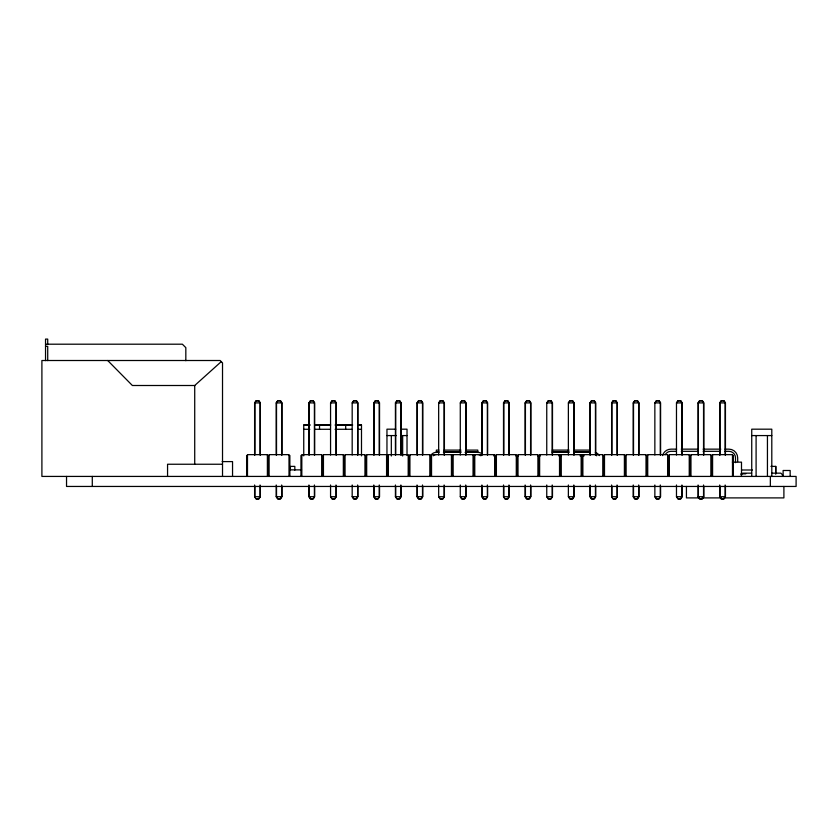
<?xml version="1.0" encoding="UTF-8"?>
<svg xmlns="http://www.w3.org/2000/svg" width="838" height="838" viewBox="0 0 838 838"><rect width="100%" height="100%" fill="white"/><g stroke="black" fill="none" stroke-linecap="round" stroke-linejoin="round"><path stroke-width="1.26" d="M319.529 429.286L319.529 425.002M345.696 429.286L345.696 425.002M260.063 484.993L260.063 496.714L258.701 498.903L255.978 498.903L254.605 496.714L254.605 484.993M281.683 484.993L281.683 496.714L280.321 498.903L277.588 498.903L276.226 496.714L276.226 484.993M314.397 484.993L314.397 496.714L313.035 498.903L310.311 498.903L308.939 496.714L308.939 484.993M336.017 484.993L336.017 496.714L334.655 498.903L331.921 498.903L330.56 496.714L330.56 484.993M357.637 484.993L357.637 496.714L356.265 498.903L353.542 498.903L352.18 496.714L352.18 484.993M379.247 484.993L379.247 496.714L377.886 498.903L375.162 498.903L373.8 496.714L373.8 484.993M400.868 484.993L400.868 496.714L399.506 498.903L396.783 498.903L395.421 496.714L395.421 484.993M422.488 484.993L422.488 496.714L421.126 498.903L418.403 498.903L417.041 496.714L417.041 484.993M444.109 484.993L444.109 496.714L442.747 498.903L440.023 498.903L438.662 496.714L438.662 484.993M465.729 484.993L465.729 496.714L464.367 498.903L461.644 498.903L460.282 496.714L460.282 484.993M487.349 484.993L487.349 496.714L485.988 498.903L483.264 498.903L481.902 496.714L481.902 484.993M508.97 484.993L508.97 496.714L507.608 498.903L504.885 498.903L503.512 496.714L503.512 484.993M530.59 484.993L530.59 496.714L529.228 498.903L526.494 498.903L525.133 496.714L525.133 484.993M552.211 484.993L552.211 496.714L550.838 498.903L548.115 498.903L546.753 496.714L546.753 484.993M573.821 484.993L573.821 496.714L572.459 498.903L569.735 498.903L568.374 496.714L568.374 484.993M595.441 484.993L595.441 496.714L594.079 498.903L591.356 498.903L589.994 496.714L589.994 484.993M617.061 484.993L617.061 496.714L615.7 498.903L612.976 498.903L611.614 496.714L611.614 484.993M638.682 484.993L638.682 496.714L637.32 498.903L634.596 498.903L633.235 496.714L633.235 484.993M660.302 484.993L660.302 496.714L658.94 498.903L656.217 498.903L654.855 496.714L654.855 484.993M681.923 484.993L681.923 496.714L680.561 498.903L677.837 498.903L676.476 496.714L676.476 484.993M703.543 484.993L703.543 496.714L702.181 498.903L699.458 498.903L698.085 496.714L698.085 484.993M725.163 484.993L725.163 496.714L723.802 498.903L721.068 498.903L719.706 496.714L719.706 484.993M254.605 455.024L254.605 402.9L255.978 400.794L258.701 400.794L260.063 402.9L260.063 455.024M276.226 455.024L276.226 402.9L277.588 400.794L280.321 400.794L281.683 402.9L281.683 455.024M308.939 455.024L308.939 402.9L310.311 400.794L313.035 400.794L314.397 402.9L314.397 455.024M330.56 455.024L330.56 402.9L331.921 400.794L334.655 400.794L336.017 402.9L336.017 455.024M330.853 402.837L332.215 400.732L334.938 400.732L336.3 402.837L336.3 454.961M352.18 455.024L352.18 402.9L353.542 400.794L356.265 400.794L357.637 402.9L357.637 455.024M352.473 402.837L353.835 400.732L356.559 400.732L357.92 402.837L357.92 454.961M373.8 455.024L373.8 402.9L375.162 400.794L377.886 400.794L379.247 402.9L379.247 455.024M395.421 455.024L395.421 402.9L396.783 400.794L399.506 400.794L400.868 402.9L400.868 455.024M417.041 455.024L417.041 402.9L418.403 400.794L421.126 400.794L422.488 402.9L422.488 455.024M438.662 455.024L438.662 402.9L440.023 400.794L442.747 400.794L444.109 402.9L444.109 455.024M438.944 402.837L440.306 400.732L443.04 400.732L444.402 402.837L444.402 454.961M460.282 455.024L460.282 402.9L461.644 400.794L464.367 400.794L465.729 402.9L465.729 455.024M460.565 402.837L461.927 400.732L464.661 400.732L466.022 402.837L466.022 454.961M481.902 455.024L481.902 402.9L483.264 400.794L485.988 400.794L487.349 402.9L487.349 455.024M503.512 455.024L503.512 402.9L504.885 400.794L507.608 400.794L508.97 402.9L508.97 455.024M525.133 455.024L525.133 402.9L526.494 400.794L529.228 400.794L530.59 402.9L530.59 455.024M546.753 455.024L546.753 402.9L548.115 400.794L550.838 400.794L552.211 402.9L552.211 455.024M547.046 402.837L548.408 400.732L551.132 400.732L552.493 402.837L552.493 454.961M568.374 455.024L568.374 402.9L569.735 400.794L572.459 400.794L573.821 402.9L573.821 455.024M568.667 402.837L570.029 400.732L572.752 400.732L574.114 402.837L574.114 454.961M589.994 455.024L589.994 402.9L591.356 400.794L594.079 400.794L595.441 402.9L595.441 455.024M611.614 455.024L611.614 402.9L612.976 400.794L615.7 400.794L617.061 402.9L617.061 455.024M633.235 455.024L633.235 402.9L634.596 400.794L637.32 400.794L638.682 402.9L638.682 455.024M654.855 455.024L654.855 402.9L656.217 400.794L658.94 400.794L660.302 402.9L660.302 455.024M655.138 402.837L656.5 400.732L659.234 400.732L660.595 402.837L660.595 454.961M676.476 455.024L676.476 402.9L677.837 400.794L680.561 400.794L681.923 402.9L681.923 455.024M676.758 402.837L678.12 400.732L680.844 400.732L682.205 402.837L682.205 454.961M698.085 455.024L698.085 402.9L699.458 400.794L702.181 400.794L703.543 402.9L703.543 455.024M719.706 455.024L719.706 402.9L721.068 400.794L723.802 400.794L725.163 402.9L725.163 455.024M741.054 474.79L742.688 473.156L751.592 473.156M107.693 360.508L132.373 385.501L194.72 385.501L221.274 361.628M45.535 344.198L182.38 344.198L185.827 347.644L185.827 360.707M45.535 346.345L47.714 346.345L47.714 360.602M254.605 402.9L260.063 402.9M276.226 402.9L281.683 402.9M308.939 402.9L314.397 402.9M330.56 402.9L336.017 402.9M352.18 402.9L357.637 402.9M373.8 402.9L379.247 402.9M395.421 402.9L400.868 402.9M417.041 402.9L422.488 402.9M438.662 402.9L444.109 402.9M460.282 402.9L465.729 402.9M481.902 402.9L487.349 402.9M503.512 402.9L508.97 402.9M525.133 402.9L530.59 402.9M546.753 402.9L552.211 402.9M568.374 402.9L573.821 402.9M589.994 402.9L595.441 402.9M611.614 402.9L617.061 402.9M633.235 402.9L638.682 402.9M654.855 402.9L660.302 402.9M676.476 402.9L681.923 402.9M698.085 402.9L703.543 402.9M719.706 402.9L725.163 402.9M303.744 455.862L303.744 425.002L309.819 425.002M314.627 425.002L330.162 425.002M335.389 425.002L351.908 425.002M357.847 425.002L361.492 425.002L361.492 455.862M303.744 425.023L310.154 425.013M315.036 425.023L330.696 425.013M335.127 425.023L352.704 425.023M357.648 425.013L361.492 425.023M395.735 429.182L386.957 429.182L386.957 456.804M400.753 429.182L407.017 429.182L407.017 455.495M303.744 429.286L309.819 429.286M314.679 429.286L330.162 429.286M335.074 429.286L351.771 429.286M357.847 429.286L361.492 429.286M386.957 435.571L396.364 435.571M400.753 435.571L407.017 435.571M751.738 435.571L771.798 435.571M676.612 449.147L670.976 449.147A8.715 8.715 0 0 0 662.554 455.61M681.284 449.147L698.085 449.147M703.113 449.147L720.795 449.147M725.1 449.147L728.966 449.147A8.715 8.715 0 0 1 737.681 457.862L737.681 461.602M438.944 450.1L436.357 450.1L436.357 452.331A6.536 6.536 0 0 0 430.701 455.6M444.13 450.1L460.952 450.1M466.127 450.1L477.786 450.1L477.786 452.331A6.536 6.536 0 0 1 482.405 454.248M552.232 450.1L569.054 450.1M574.24 450.1L589.774 450.1M676.13 451.326L670.976 451.326A6.536 6.536 0 0 0 665.309 454.594M681.284 451.326L698.033 451.326M703.197 451.326L719.947 451.326M725.1 451.326L728.966 451.326A6.536 6.536 0 0 1 735.502 457.862L735.502 462.67M436.357 451.787L438.944 451.787M444.13 451.787L460.952 451.787M466.127 451.787L477.786 451.787M552.232 451.787L569.054 451.787M574.24 451.787L589.774 451.787M436.357 452.331L438.944 452.331M443.428 452.331L460.952 452.331M465.069 452.331L477.786 452.331M552.232 452.331L569.054 452.331M574.24 452.331L589.774 452.331M247.482 455.505L246.623 455.505L246.623 476.424M267.385 455.505L269.103 455.505M289.005 455.505L289.864 455.505L289.864 476.424M301.816 455.505L300.957 455.505L300.957 476.424M321.719 455.505L323.437 455.505M343.339 455.505L345.057 455.505M364.959 455.505L366.677 455.505M386.58 455.505L388.298 455.505M408.2 455.505L409.918 455.505M429.821 455.505L431.539 455.505M451.441 455.505L453.149 455.505M473.051 455.505L474.769 455.505M494.671 455.505L496.389 455.505M516.292 455.505L518.01 455.505M537.912 455.505L539.63 455.505M559.533 455.505L561.25 455.505M581.153 455.505L582.871 455.505M602.773 455.505L604.491 455.505M624.394 455.505L626.112 455.505M646.014 455.505L647.722 455.505M667.624 455.505L669.342 455.505M689.245 455.505L690.962 455.505M710.865 455.505L712.583 455.505M732.485 455.505L733.344 455.505L733.344 476.424M493.603 455.82L496.211 455.82M515.747 455.82L518.355 455.82M537.881 455.82L540.489 455.82M558.726 455.82L561.324 455.82M580.011 455.82L584.18 455.82M222.143 461.602L232.545 461.602L232.545 476.424M732.381 462.147L741.494 462.147L741.494 476.424M222.52 464.242L167.558 464.242L167.558 476.424M770.929 466.389L775.81 466.389L775.81 473.91M289.634 469.877L301.544 469.877M741.724 470.003L752.419 470.003M771.945 473.156L780.848 473.156L782.483 474.79L782.483 476.424M740.865 473.847L745.768 473.847M254.605 496.714L260.063 496.714M276.226 496.714L281.683 496.714M308.939 496.714L314.397 496.714M330.56 496.714L336.017 496.714M352.18 496.714L357.637 496.714M373.8 496.714L379.247 496.714M395.421 496.714L400.868 496.714M417.041 496.714L422.488 496.714M438.662 496.714L444.109 496.714M460.282 496.714L465.729 496.714M481.902 496.714L487.349 496.714M503.512 496.714L508.97 496.714M525.133 496.714L530.59 496.714M546.753 496.714L552.211 496.714M568.374 496.714L573.821 496.714M589.994 496.714L595.441 496.714M611.614 496.714L617.061 496.714M633.235 496.714L638.682 496.714M654.855 496.714L660.302 496.714M676.476 496.714L681.923 496.714M698.085 496.714L703.543 496.714M719.706 496.714L725.163 496.714M699.437 497.898L686.437 497.898L686.437 486.449M702.035 497.898L721.528 497.898M724.126 497.898L783.897 497.898L783.897 486.449M256.26 498.83L258.984 498.83L260.346 496.651L260.346 486.229M397.076 498.83L399.799 498.83L401.161 496.651L401.161 486.229M505.167 498.83L507.891 498.83L509.253 496.651L509.253 486.229M613.269 498.83L615.993 498.83L617.355 496.651L617.355 486.229M721.361 498.83L724.084 498.83L725.446 496.651L725.446 486.229M676.758 496.651L678.12 498.83L680.844 498.83L682.205 496.651L682.205 486.229M655.138 496.651L656.5 498.83L659.234 498.83L660.595 496.651L660.595 486.229M568.667 496.651L570.029 498.83L572.752 498.83L574.114 496.651L574.114 486.229M547.046 496.651L548.408 498.83L551.132 498.83L552.493 496.651L552.493 486.229M460.565 496.651L461.927 498.83L464.661 498.83L466.022 496.651L466.022 486.229M438.944 496.651L440.306 498.83L443.04 498.83L444.402 496.651L444.402 486.229M352.473 496.651L353.835 498.83L356.559 498.83L357.92 496.651L357.92 486.229M330.853 496.651L332.215 498.83L334.938 498.83L336.3 496.651L336.3 486.229M790.161 476.424L790.161 470.495L783.121 470.495L783.121 476.424M775.726 466.389L775.726 473.91M771.798 476.424L771.798 429.182L751.738 429.182L751.738 476.424M770.352 476.424L770.352 486.449M767.44 435.571L767.44 476.424M756.096 435.571L756.096 476.424M732.485 476.424L732.485 454.646L712.583 454.646L712.583 476.424M725.446 454.961L725.446 402.837L724.084 400.732L721.361 400.732L719.999 402.837L719.999 454.961M719.999 486.229L719.999 496.651M711.724 455.505L711.724 476.424M710.865 476.424L710.865 454.646L690.962 454.646L690.962 476.424M703.826 454.961L703.826 402.837L702.464 400.732L699.74 400.732L698.379 402.837L698.379 454.961M703.826 486.229L703.826 496.651L702.464 498.83L699.74 498.83L698.379 496.651L698.379 486.229M690.103 455.505L690.103 476.424M689.245 476.424L689.245 454.646L669.342 454.646L669.342 476.424M668.483 455.505L668.483 476.424M667.624 476.424L667.624 454.646L647.722 454.646L647.722 476.424M646.863 455.505L646.863 476.424M646.014 476.424L646.014 454.646L626.112 454.646L626.112 476.424M638.975 454.961L638.975 402.837L637.613 400.732L634.879 400.732L633.518 402.837L633.518 454.961M638.975 486.229L638.975 496.651L637.613 498.83L634.879 498.83L633.518 496.651L633.518 486.229M625.253 455.505L625.253 476.424M624.394 476.424L624.394 454.646L604.491 454.646L604.491 476.424M617.355 454.961L617.355 402.837L615.993 400.732L613.269 400.732L611.908 402.837L611.908 454.961M611.908 486.229L611.908 496.651M603.632 455.505L603.632 476.424M602.773 476.424L602.773 454.646L539.63 454.646L539.63 476.424M595.734 454.961L595.734 402.837L594.372 400.732L591.649 400.732L590.287 402.837L590.287 454.961M595.734 486.229L595.734 496.651L594.372 498.83L591.649 498.83L590.287 496.651L590.287 486.229M582.871 454.646L582.871 476.424M582.012 455.505L582.012 476.424M581.153 454.646L581.153 476.424M561.25 454.646L561.25 476.424M560.392 455.505L560.392 476.424M559.533 454.646L559.533 476.424M538.771 455.505L538.771 476.424M537.912 476.424L537.912 454.646L518.01 454.646L518.01 476.424M530.873 454.961L530.873 402.837L529.511 400.732L526.788 400.732L525.426 402.837L525.426 454.961M530.873 486.229L530.873 496.651L529.511 498.83L526.788 498.83L525.426 496.651L525.426 486.229M517.151 455.505L517.151 476.424M516.292 476.424L516.292 454.646L496.389 454.646L496.389 476.424M509.253 454.961L509.253 402.837L507.891 400.732L505.167 400.732L503.806 402.837L503.806 454.961M503.806 486.229L503.806 496.651M495.53 455.505L495.53 476.424M494.671 476.424L494.671 454.646L431.539 454.646L431.539 476.424M487.632 454.961L487.632 402.837L486.27 400.732L483.547 400.732L482.185 402.837L482.185 454.961M487.632 486.229L487.632 496.651L486.27 498.83L483.547 498.83L482.185 496.651L482.185 486.229M474.769 454.646L474.769 476.424M473.91 455.505L473.91 476.424M473.051 454.646L473.051 476.424M453.149 454.646L453.149 476.424M452.29 455.505L452.29 476.424M451.441 454.646L451.441 476.424M430.68 455.505L430.68 476.424M429.821 476.424L429.821 454.646L409.918 454.646L409.918 476.424M422.781 454.961L422.781 402.837L421.42 400.732L418.696 400.732L417.334 402.837L417.334 454.961M422.781 486.229L422.781 496.651L421.42 498.83L418.696 498.83L417.334 496.651L417.334 486.229M409.059 455.505L409.059 476.424M408.2 476.424L408.2 454.646L388.298 454.646L388.298 476.424M402.659 435.571L402.659 455.998M401.161 454.961L401.161 402.837L399.799 400.732L397.076 400.732L395.714 402.837L395.714 454.961M395.714 486.229L395.714 496.651M391.325 435.571L391.325 455.998M387.439 455.505L387.439 476.424M386.58 476.424L386.58 454.646L366.677 454.646L366.677 476.424M379.541 454.961L379.541 402.837L378.179 400.732L375.455 400.732L374.094 402.837L374.094 454.961M379.541 486.229L379.541 496.651L378.179 498.83L375.455 498.83L374.094 496.651L374.094 486.229M365.818 455.505L365.818 476.424M364.959 476.424L364.959 454.646L345.057 454.646L345.057 476.424M344.198 455.505L344.198 476.424M343.339 476.424L343.339 454.646L323.437 454.646L323.437 476.424M322.578 455.505L322.578 476.424M321.719 476.424L321.719 454.646L301.816 454.646L301.816 476.424M314.679 454.961L314.679 402.837L313.318 400.732L310.594 400.732L309.232 402.837L309.232 454.961M314.679 486.229L314.679 496.651L313.318 498.83L310.594 498.83L309.232 496.651L309.232 486.229M294.829 470.149L294.829 466.389L290.398 466.389L290.398 470.149M289.005 476.424L289.005 454.646L269.103 454.646L269.103 476.424M281.966 454.961L281.966 402.837L280.604 400.732L277.881 400.732L276.519 402.837L276.519 454.961M281.966 486.229L281.966 496.651L280.604 498.83L277.881 498.83L276.519 496.651L276.519 486.229M268.244 455.505L268.244 476.424M267.385 476.424L267.385 454.646L247.482 454.646L247.482 476.424M260.346 454.961L260.346 402.837L258.984 400.732L256.26 400.732L254.899 402.837L254.899 454.961M254.899 486.229L254.899 496.651M222.52 476.424L222.52 362.875L220.153 360.508L41.9 360.508L41.9 476.424L796.1 476.424L796.1 486.449L66.537 486.449L66.537 476.424M194.72 385.501L194.72 464.242M92.285 476.424L92.285 486.449M47.714 344.198L47.714 339.097L45.535 339.097L45.535 360.633M595.347 452.551A6.536 6.536 0 0 1 599.317 455.6M595.828 455.097A4.358 4.358 0 0 1 596.74 455.788M477.786 454.51A4.358 4.358 0 0 1 480.865 455.788M433.277 455.788A4.358 4.358 0 0 1 436.357 454.51"/></g></svg>
